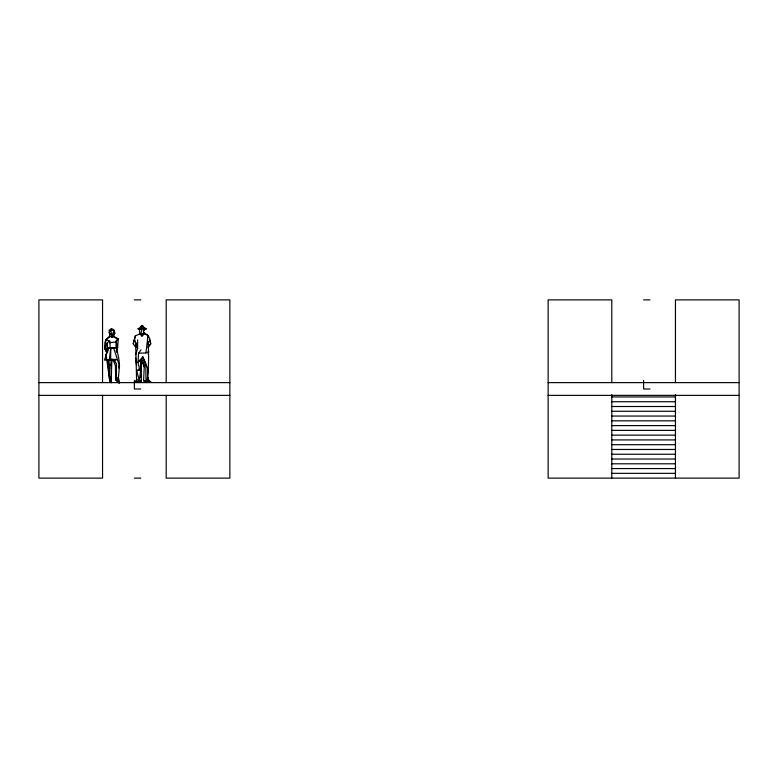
<?xml version="1.0" encoding="UTF-8"?>
<svg xmlns="http://www.w3.org/2000/svg" width="778" height="778" viewBox="0 0 778 778"><rect width="100%" height="100%" fill="white"/><g stroke="black" fill="none" stroke-linecap="round" stroke-linejoin="round"><path stroke-width="1.17" d="M143.162 362.616L144.027 366.866L141.742 360.156L140.789 359.689L141.353 382.095L135.071 381.949L136.578 379.703L135.664 342.767L136.306 344.955M135.654 354.758L137.638 348.349L137.648 339.85M143.58 328.783L143.57 333.48L141.966 336.115L139.894 333.957L139.437 329.269C140.371 328.413 145.525 328.316 144.086 329.775M116.136 350.985L117.634 347.766L118.217 338.877L116.185 340.949L117.293 347.747L108.181 348.252L104.544 360.146L109.922 359.407L111.828 360.175L111.186 382.659L109.795 381.551L109.922 359.407L117.439 359.601L119.491 365.699L118.412 377.748L118.791 382.757L119.355 382.883L118.412 377.748L116.262 378.108L116.515 363.987L113.831 359.436L113.335 360.35L115.416 365.66L115.708 379.859L118.791 382.757M110.807 376.445L111.342 379.859L109.795 381.551L106.012 354.175L106.314 360.097L110.632 359.29L110.816 347.785L117.293 347.747M147.888 344.557L147.995 341.318C148.929 353.611 148.793 366.068 147.392 378.293M112.81 337.545L114.045 334.559L114.191 330.689L113.744 329.571L111.458 328.705L109.134 330.212L109.902 336.252L109.348 337.516M118.664 368.062L118.771 365.65M106.858 352.813L104.826 348.777L104.894 342.466L105.925 339.548L109.902 336.252L111.857 337.185L110.894 330.164L111.458 328.705M143.59 380.267L144.319 365.923L143.599 359.29L148.044 369.2L147.45 379.401L146.031 381.298L143.59 380.267L144.29 382.095L150.815 381.91L147.45 379.401L147.791 377.204L149.327 381.91L150.815 381.91L146.031 381.298L145.739 363.2L142.851 356.849L137.959 362.315L139.447 368.898L140.847 370.279L139.223 380.179L137.016 381.969L141.353 382.095L141.158 379.829M111.342 379.859L111.186 382.659L110.213 378.089M141.013 349.818L138.591 353.173L137.959 362.315L140.789 359.689M116.661 345.549L116.671 350.985M109.834 341.163L105.925 339.548L105.205 348.243L106.858 351.111L107.617 342.369L109.834 341.163L110.155 347.669M142.851 356.849L141.742 360.156L140.847 370.279L136.656 370.698L139.223 380.179L141.353 382.095M138.591 353.173L145.933 352.93L147.995 335.493L144.475 333.684L140.847 333.83L141.966 336.115L144.475 333.684L143.522 332.449L147.752 335.279L148.501 337.409M109.28 359.767L110.816 347.785L108.181 348.252L106.858 351.111M105.37 345.354L104.826 348.777L107.101 352.852M110.884 365.874L111.828 360.175L109.484 359.864M113.51 334.268L113.189 336.106L111.857 337.185M147.353 379.479L147.791 377.204M135.81 347.659L133.233 343.691L135.401 335.765L139.894 333.957M140.332 366.35L141.742 360.156M140.847 333.83L142.16 328.637M148.044 354.155L148.715 351.52L145.933 352.93M133.233 343.691L135.401 335.765M139.369 328.899L140.964 328.297L142.121 325.379L144.834 328.851L144.037 329.211L143.385 326.215L140.653 326.546L139.369 328.899L140.73 329.308M111.935 335.435L114.191 330.689L110.894 330.164L109.017 332.731L111.935 335.435L114.045 334.559M115.961 347.601L116.185 340.949M116.574 349.867L117.634 347.766M117.39 340.472L118.217 338.877L113.189 336.106L114.191 330.689L114.862 333.217L113.189 336.106L117.42 339.286M147.966 347.795L150.738 343.808L149.794 338.634L147.995 335.493M148.306 346.463L150.738 343.808L149.25 339.539M106.285 339.636L109.902 336.252M140.653 326.546L142.121 325.379L143.395 328.277L144.834 328.851M136.656 370.698L139.447 368.898M145.428 328.316L145.982 329.211L144.066 329.94L146.031 328.831L145.428 328.316L138.095 328.637L139.359 329.464M144.737 329.58L145.943 328.734M109.795 381.551L107.617 360.156L112.752 359.378L110.632 359.29M144.29 382.095L149.327 381.91L147.45 379.401M109.679 342.719L115.689 341.98M113.666 333.354L114.862 333.217M112.051 360.35L114.142 360.117M113.335 360.35L115.202 360.224M140.964 328.297L143.395 328.277M134.38 299.88L140.75 299.88M643.62 299.88L649.98 299.88M38.9 382.63L229.86 382.63M548.14 382.63L739.1 382.63M140.75 389L134.38 389L134.38 380.403M649.98 389L643.62 389L643.62 380.403M38.9 395.37L229.86 395.37M548.14 395.37L739.1 395.37M611.79 396.955L675.45 396.955M611.79 401.73L675.45 401.73M611.79 406.505L675.45 406.505M611.79 411.28L675.45 411.28M611.79 416.055L675.45 416.055M611.79 420.83L675.45 420.83M611.79 425.605L675.45 425.605M611.79 430.38L675.45 430.38M611.79 435.145L675.45 435.145M611.79 439.92L675.45 439.92M611.79 444.695L675.45 444.695M611.79 449.47L675.45 449.47M611.79 454.245L675.45 454.245M611.79 459.02L675.45 459.02M611.79 463.795L675.45 463.795M611.79 468.57L675.45 468.57M611.79 473.345L675.45 473.345M134.38 478.12L140.75 478.12M143.755 328.374L138.727 328.326L138.348 329.357M113.831 359.436L117.439 359.601L113.569 347.669M136.578 379.703L141.392 381.064M141.178 328.501L138.095 328.637M116.262 378.108L119.355 382.883L115.708 379.859L116.155 370.027L116.282 372.156M107.831 349.351L106.8 344.109M134.613 339.422L137.638 348.349M106.887 348.456L107.821 351.627M107.617 360.156L109.824 368.49M106.907 343.195L108.152 350.295M135.537 357.773L136.578 365.592M119.491 365.699L118.908 359.164L116.505 347.678L116.817 352.522M140.39 370.785L140.964 377.563M135.664 342.767L136.062 347.484M675.45 382.63L675.45 299.88L739.1 299.88L739.1 478.12L548.14 478.12L548.14 299.88L611.79 299.88L611.79 382.63M675.45 394.572L675.45 478.12M611.79 394.572L611.79 478.12M166.21 382.63L166.21 299.88L229.86 299.88L229.86 478.12L166.21 478.12L166.21 395.37M102.55 382.63L102.55 299.88L38.9 299.88L38.9 478.12L102.55 478.12L102.55 395.37"/></g></svg>
